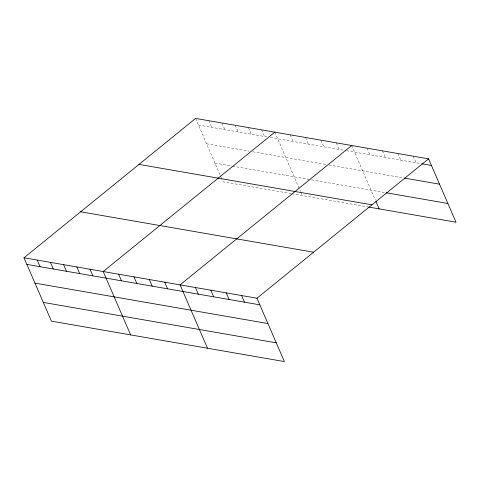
<?xml version="1.0" encoding="UTF-8"?>
<svg xmlns="http://www.w3.org/2000/svg" width="480" height="480" viewBox="0 0 480 480"><rect width="100%" height="100%" fill="white"/><g stroke="black" fill="none" stroke-linecap="round" stroke-linejoin="round"><path stroke-width="0.36" stroke-dasharray="2.4 1.8" d="M198.48 125.04L266.688 136.872M270.354 137.514L345.78 150.6M346.512 150.726L421.194 163.686M206.586 143.766L249.12 151.146M252.786 151.782L326.058 164.496M328.986 165.006L403.668 177.966M214.932 163.062L231.804 165.99M232.536 166.116L309.516 179.472M311.712 179.856L386.394 192.816M291.246 193.626L223.038 181.788L221.592 178.446M291.978 193.752L368.142 206.97M413.202 156.18L416.064 162.798M397.83 153.51L400.692 160.128M382.452 150.846L385.314 157.458M367.08 148.176L369.942 154.794M351.702 145.506L375.36 200.178M336.324 142.842L339.186 149.454M320.952 140.172L323.814 146.79M305.574 137.502L308.436 144.12M290.202 134.838L293.064 141.45M274.824 132.168L300.51 191.52M300.798 192.192L302.244 195.534M261.624 129.876L264.486 136.494M248.424 127.584L251.286 134.202M235.218 125.298L238.086 131.91M222.018 123.006L224.88 129.624M208.818 120.714L211.68 127.332M195.618 118.422L220.14 175.098M220.434 175.77L221.298 177.774"/><path stroke-width="0.72" d="M24 257.784L256.962 298.212L284.382 361.578L51.42 321.15L24 257.784L195.618 118.422L428.58 158.85L456 222.216L368.874 207.096M274.824 132.168L103.206 271.53L130.626 334.896M351.702 145.506L180.084 284.868L207.504 348.234M256.962 298.212L428.58 158.85M421.926 163.812L431.442 165.462M404.4 178.092L439.548 184.194M386.394 192.816L447.894 203.484M138.984 164.412L371.946 204.84M80.634 211.794L313.596 252.222M26.862 264.402L259.824 304.83M34.968 283.128L267.93 323.556M43.314 302.424L276.282 342.852M375.936 201.516L379.122 208.872M241.59 295.542L244.452 302.16M226.212 292.872L229.074 299.49M210.834 290.208L213.702 296.826M195.462 287.538L198.324 294.156M164.712 282.204L167.574 288.822M149.334 279.534L152.196 286.152M133.956 276.864L136.824 283.482M118.584 274.2L121.446 280.818M90.006 269.238L92.868 275.856M76.806 266.952L79.668 273.564M63.606 264.66L66.468 271.272M50.4 262.368L53.268 268.986M37.2 260.076L40.062 266.694"/></g></svg>
